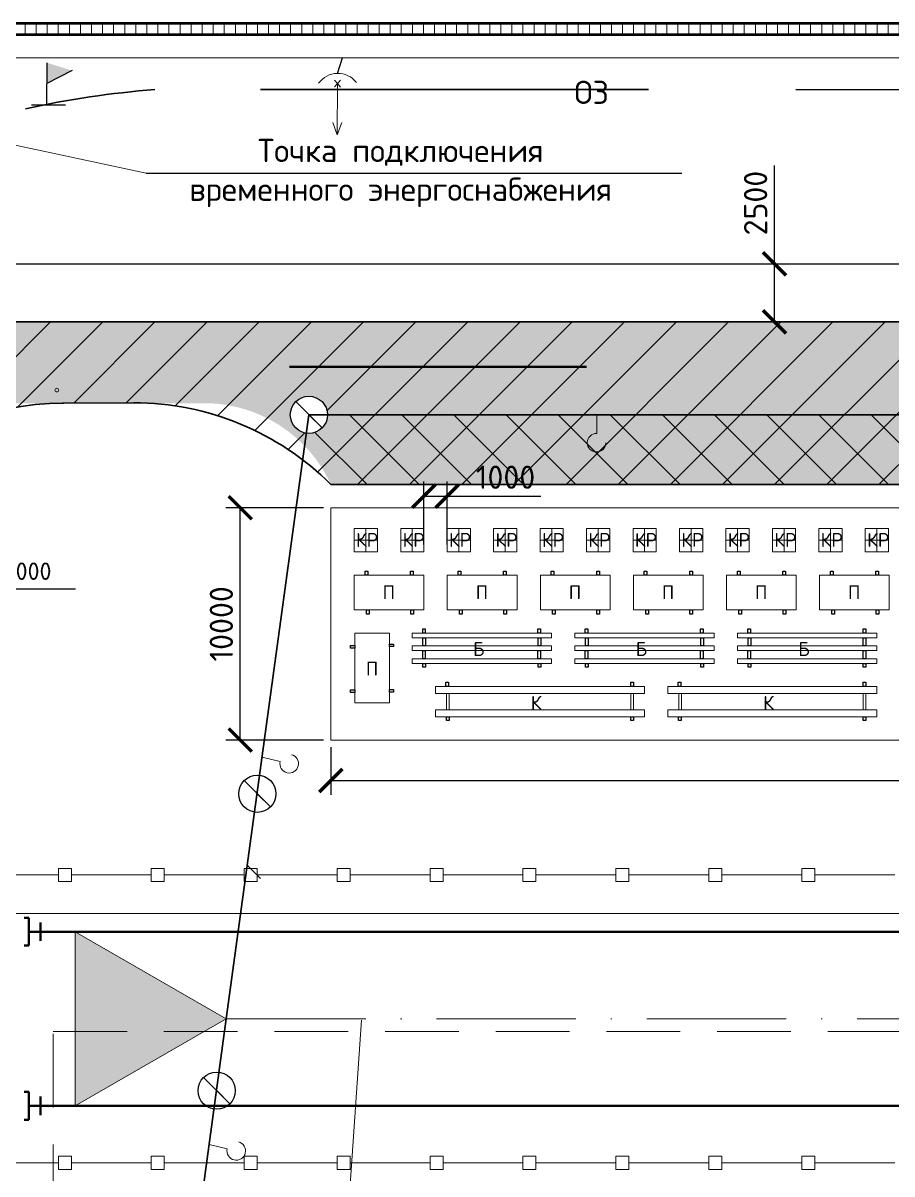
# Model space of a CAD drawing. Header units: millimetres. Extents: x -782 to 10910, y 3841 to 13237.
# Drawn here: x 977.2 to 1052, y 8483.7 to 8582.8 of the extents above; entities that cross this region are included whole.
import ezdxf

# ---------------------------------------------------------------- set-up
doc = ezdxf.new("R2010")
doc.units = ezdxf.units.MM
for name, pattern in [('ACAD_ISO10W100', [18, 12, -3, 0, -3]), ('DASHEDX2', [38.1, 25.4, -12.7]), ('штриховая2', [9.525, 6.35, -3.175])]:
    doc.linetypes.add(name, pattern=pattern)
for name, color, linetype, lineweight in [('!ОНенес!', 6, 'Continuous', 40), ('красный', 1, 'Continuous', 30), ('Тонкая 0.3', 140, 'Continuous', 25)]:
    doc.layers.add(name, color=color, linetype=linetype, lineweight=lineweight)
doc.layers.add('1', color=7, linetype='Continuous')
doc.styles.add('2.5', font='isocpeur.ttf', dxfattribs={"height": 2})
doc.styles.add('Isocpeur', font='isocpeur.ttf')
doc.dimstyles.new('М500 стройгенп', dxfattribs={"dimtxt": 2, "dimasz": 2, "dimexe": 1.25, "dimexo": 0.625, "dimtad": 1, "dimlfac": 500, "dimtxsty": '2.5', "dimblk": 'ARCHTICK', "dimcen": 2.5, "dimadec": 0, "dimazin": 0, "dimtfac": 1, "dimtmove": 0, "dimatfit": 3, "dimfxl": 1, "dimarcsym": 0})
pattern_1 = [(50, (1583.6516, 3876.2176), (4.5546167, -0.398477), [0.47625, -5.23875]), (355, (1583.6516, 3876.2176), (-0.8810855, 4.776421), [0.381, -4.1910146]), (100.45144, (1584.031, 3876.1844), (3.673531, 4.377944), [0.40475, -4.452256]), (46.1842, (1583.6516, 3877.4876), (6.776976, -1.051058), [0.714375, -7.858125]), (96.63556, (1584.216, 3877.4), (5.935103, 6.185653), [0.607126, -6.67839]), (351.18415, (1583.6516, 3877.4876), (5.935103, 6.185653), [0.571499, -6.286493]), (21, (1584.2866, 3877.17), (3.7903598, -2.55663), [0.47625, -5.23875]), (326, (1584.2866, 3877.17), (1.5450507, 4.604699), [0.381, -4.191]), (71.45144, (1584.6024, 3876.957), (5.3354105, 2.0480692), [0.40475, -4.4522484]), (37.5, (1583.6516, 3876.2176), (0.0772151, 2.11387597), [0, -4.1402, 0, -4.2545, 0, -4.206875]), (7.5, (1583.6516, 3876.2176), (1.6704916, 2.5045144), [0, -2.4257, 0, -4.04495, 0, -1.603375]), (327.5, (1582.2355, 3876.2176), (3.3897649, -0.1432186), [0, -1.5875, 0, -4.953, 0, -6.57225]), (317.5, (1581.6005, 3876.2176), (3.7032295, 0.6356623), [0, -2.06375, 0, -3.2893, 0, -4.66725])]

# ---------------------------------------------------------------- blocks, each defined once
blk = doc.blocks.new('_ArchTick')
at = {"color": 0, "linetype": 'ByBlock', "const_width": 0.15}
blk.add_lwpolyline([(-0.5, -0.5), (0.5, 0.5)], dxfattribs=at)
blk = doc.blocks.new('*D729')
at = {"color": 0, "lineweight": -2, "transparency": 16777216}
for p, q in [((1011.718, 8537.85), (1011.718, 8543.275)), ((1013.718, 8537.85), (1013.718, 8543.275)), ((1011.718, 8542.025), (1013.718, 8542.025)), ((1013.718, 8542.025), (1021.768, 8542.025))]:
    blk.add_line(p, q, dxfattribs=at)
at = {"layer": 'Defpoints', "color": 0, "lineweight": -3, "transparency": 16777216}
for p in [(1013.718, 8542.025), (1011.718, 8537.225), (1013.718, 8537.225)]:
    blk.add_point(p, dxfattribs=at)
at = {"color": 0, "lineweight": -2, "transparency": 16777216, "xscale": 2, "yscale": 2, "zscale": 2, "rotation": 180}
blk.add_blockref('_ArchTick', (1011.718, 8542.025), dxfattribs=at)
at = {"color": 0, "lineweight": -2, "transparency": 16777216, "xscale": 2, "yscale": 2, "zscale": 2}
blk.add_blockref('_ArchTick', (1013.718, 8542.025), dxfattribs=at)
at = {"color": 0, "lineweight": 20, "transparency": 16777216, "insert": (1018.743, 8543.65), "char_height": 2, "attachment_point": 5, "style": '2.5'}
blk.add_mtext('1000', dxfattribs=at)
blk = doc.blocks.new('*D733')
at = {"color": 0, "lineweight": -2, "transparency": 16777216}
for p, q in [((1003.08, 8541.025), (994.652, 8541.025)), ((995.902, 8521.025), (995.902, 8541.025)), ((1003.08, 8521.025), (994.652, 8521.025))]:
    blk.add_line(p, q, dxfattribs=at)
at = {"layer": 'Defpoints', "color": 0, "lineweight": -3, "transparency": 16777216}
for p in [(995.902, 8541.025), (1003.705, 8541.025), (1003.705, 8521.025)]:
    blk.add_point(p, dxfattribs=at)
at = {"color": 0, "lineweight": -2, "transparency": 16777216, "xscale": 2, "yscale": 2, "zscale": 2}
for p, rotation in [((995.902, 8541.025), 90), ((995.902, 8521.025), 270)]:
    blk.add_blockref('_ArchTick', p, dxfattribs=dict(at, rotation=rotation))
at = {"color": 0, "lineweight": 20, "transparency": 16777216, "insert": (994.277, 8531.025), "char_height": 2, "attachment_point": 5, "rotation": 90, "style": '2.5'}
blk.add_mtext('10000', dxfattribs=at)
blk = doc.blocks.new('*D734')
at = {"color": 0, "lineweight": -2, "transparency": 16777216}
for p, q in [((1003.705, 8520.4), (1003.705, 8516.296)), ((1185.705, 8520.4), (1185.705, 8516.296)), ((1003.705, 8517.546), (1185.705, 8517.546))]:
    blk.add_line(p, q, dxfattribs=at)
at = {"layer": 'Defpoints', "color": 0, "lineweight": -3, "transparency": 16777216}
for p in [(1003.705, 8521.025), (1185.705, 8521.025), (1185.705, 8517.546)]:
    blk.add_point(p, dxfattribs=at)
at = {"color": 0, "lineweight": -2, "transparency": 16777216, "xscale": 2, "yscale": 2, "zscale": 2, "rotation": 180}
blk.add_blockref('_ArchTick', (1003.705, 8517.546), dxfattribs=at)
at = {"color": 0, "lineweight": -2, "transparency": 16777216, "xscale": 2, "yscale": 2, "zscale": 2}
blk.add_blockref('_ArchTick', (1185.705, 8517.546), dxfattribs=at)
at = {"color": 0, "lineweight": 20, "transparency": 16777216, "insert": (1094.705, 8519.171), "char_height": 2, "attachment_point": 5, "style": '2.5'}
blk.add_mtext('91000', dxfattribs=at)
blk = doc.blocks.new('*D738')
at = {"color": 0, "lineweight": -2, "transparency": 16777216}
for p, q in [((1041.897, 8562.025), (1041.897, 8570.475)), ((1041.897, 8557.027), (1041.897, 8562.025)), ((1042.522, 8562.025), (1043.147, 8562.025)), ((1042.522, 8557.027), (1043.147, 8557.027))]:
    blk.add_line(p, q, dxfattribs=at)
at = {"layer": 'Defpoints', "color": 0, "lineweight": -3, "transparency": 16777216}
for p in [(1041.897, 8562.025), (1041.897, 8562.025), (1041.897, 8557.027)]:
    blk.add_point(p, dxfattribs=at)
at = {"color": 0, "lineweight": -2, "transparency": 16777216, "xscale": 2, "yscale": 2, "zscale": 2}
for p, rotation in [((1041.897, 8562.025), 90), ((1041.897, 8557.027), 270)]:
    blk.add_blockref('_ArchTick', p, dxfattribs=dict(at, rotation=rotation))
at = {"color": 0, "lineweight": 25, "transparency": 16777216, "insert": (1040.272, 8567.25), "char_height": 2, "attachment_point": 5, "rotation": 90, "style": '2.5'}
blk.add_mtext('2500', dxfattribs=at)

msp = doc.modelspace()

# ---------------------------------------------------------------- hatches: boundary and pattern name
at = {"layer": '!ОНенес!', "lineweight": 40}
h = msp.add_hatch(color=7, dxfattribs=at)
h.paths.add_polyline_path([(1019.978216, 8554.598869), (1019.978216, 8553.158988), (1025.707687, 8553.158988)])
h.paths.add_polyline_path([(1019.978216, 8553.158988), (1019.978216, 8551.719107), (1025.707687, 8553.158988)])
at = {"lineweight": 20}
h = msp.add_hatch(dxfattribs=at)
h.set_pattern_fill('ANSI31', color=256, scale=0.3, angle=45)
h.set_pattern_definition([(90, (-1240.9895, 5250.0148), (-0.9525, 2e-16), [])])
h.paths.add_polyline_path([(1270.298085, 8582.753886), (1269.298085, 8582.753886), (938.705448, 8582.753886), (939.705448, 8581.753886), (1269.298085, 8581.753886)])
h.paths.add_polyline_path([(1269.298085, 8309.810933), (939.705448, 8309.810933), (938.705448, 8308.810933), (1270.298085, 8308.810933)])
at = {"lineweight": 25}
h = msp.add_hatch(dxfattribs=at)
h.set_pattern_fill('AR-CONC', color=256, scale=0.025)
h.set_pattern_definition(pattern_1)
edge = h.paths.add_edge_path()
edge.add_line((1230.6479, 8563.025044), (1214.6479, 8563.025044))
edge.add_arc((1204.255595, 8569.025044), 12, 322.94344259, 330, ccw=False)
edge.add_line((1213.832088, 8561.793807), (1215.426368, 8550.025044))
edge.add_line((1215.426368, 8550.025044), (1220.273759, 8550.025044))
edge.add_line((1220.273759, 8550.025044), (1267.298085, 8550.025044))
edge.add_line((1267.298085, 8550.025044), (1267.298085, 8557.025044))
edge.add_line((1267.298085, 8557.025044), (1264.293823, 8557.025044))
edge.add_line((1264.293823, 8557.025044), (1241.040205, 8557.025044))
edge.add_arc((1241.040205, 8569.025044), 12, 210, 270, ccw=False)
edge = h.paths.add_edge_path()
edge.add_arc((1204.255595, 8569.025044), 12, 270, 322.94344259, ccw=False)
edge.add_line((1204.255595, 8557.025044), (974.907966, 8557.025044))
edge.add_line((974.907966, 8557.025044), (973.951005, 8550.025044))
edge.add_line((973.951005, 8550.025044), (992.796488, 8550.025044))
edge.add_arc((992.796488, 8538.024658), 12.000386, 43.87205531, 90, ccw=False)
edge.add_line((1001.447437, 8546.341529), (1001.597579, 8547.439792))
edge.add_arc((1001.814297, 8549.025044), 1.599997, 180, 262.21542913, ccw=False)
edge.add_arc((1001.814297, 8549.025044), 1.599997, 0, 180, ccw=False)
edge.add_line((1003.414294, 8549.025044), (1185.996602, 8549.025044))
edge.add_arc((1187.596599, 8549.025044), 1.599997, 0, 180, ccw=False)
edge.add_arc((1187.596599, 8549.025044), 1.599997, -83.51900907, 0, ccw=False)
edge.add_line((1187.777197, 8547.435272), (1188.095165, 8545.08807))
edge.add_arc((1197.862076, 8539.619132), 11.19383, 68.24656364, 150.75355209, ccw=False)
edge.add_line((1202.010657, 8550.015819), (1215.426368, 8550.025044))
edge.add_line((1215.426368, 8550.025044), (1213.832088, 8561.793807))
edge = h.paths.add_edge_path(flags=16)
edge.add_arc((980.114892, 8551.152602), 0.16, 0, 360)
h.paths.add_polyline_path([(1115.580242, 8548.427444), (1115.580242, 8555.027444), (1110.780242, 8555.027444), (1110.780242, 8548.427444)], flags=17)
h = msp.add_hatch(dxfattribs=at)
h.set_pattern_fill('ANSI31', color=256)
h.set_pattern_definition([(45, (1583.6516, 3876.2176), (-2.245064, 2.245064), [])])
h.paths.add_polyline_path([(1215.459891, 8340.025044), (1209.923205, 8340.025044), (1209.923205, 8333.025044), (1214.50293, 8333.025044)])
h.paths.add_polyline_path([(1187.812795, 8342.610368), (1188.126246, 8344.908848, -0.033531004), (1185.705448, 8347.025044), (1003.705448, 8347.025044, -0.033546474), (1001.28347, 8344.907949), (1001.597579, 8342.610296, -0.454591532), (1003.414294, 8341.025044), (1185.996602, 8341.025044, -0.454492205)])
h.paths.add_polyline_path([(1213.902884, 8561.271204), (1212.823408, 8561.378503, -0.097320235), (1204.652657, 8557.031615), (974.90797, 8557.025078), (973.812784, 8549.01398, -0.071737884), (980.589392, 8550.024763), (986.734885, 8550.054481, -0.164269753), (1001.28347, 8545.142139), (1001.597579, 8547.439792, -0.374956444), (1000.214299, 8549.025044, -1), (1003.414294, 8549.025044), (1185.996602, 8549.025044, -1), (1189.196596, 8549.025044, -0.381458001), (1187.777197, 8547.435272), (1188.095165, 8545.08807, -0.164703998), (1202.676011, 8550.025044), (1215.426368, 8550.025044)])
h.paths.add_polyline_path([(979.954892, 8551.152602, -1), (980.274891, 8551.152602, -1)], flags=16)
h.paths.add_polyline_path([(1187.777197, 8547.435272, -0.447745786), (1185.996602, 8549.025044), (1003.414294, 8549.025044, -0.454591532), (1001.597579, 8547.439792), (1001.28347, 8545.142139, -0.033546474), (1003.705448, 8543.025044), (1185.735368, 8543.025474, -0.032682346), (1188.095165, 8545.08807)])
h.paths.add_polyline_path([(1115.580242, 8548.427444), (1115.580242, 8555.027444), (1110.780242, 8555.027444), (1110.780242, 8548.427444)], flags=24)
h.paths.add_polyline_path([(1115.580242, 8541.078942), (1115.580242, 8547.678942), (1110.780242, 8547.678942), (1110.780242, 8541.078942)], flags=9)
h.paths.add_polyline_path([(1015.642602, 8541.350044), (1021.842602, 8541.350044), (1021.842602, 8546.150044), (1015.642602, 8546.150044)], flags=9)
at = {"lineweight": 20}
h = msp.add_hatch(dxfattribs=at)
h.set_pattern_fill('AR-CONC', color=256, scale=0.025)
h.paths.add_polyline_path([(1267.298085, 8340.025044), (1215.459891, 8340.025044), (1214.50293, 8333.025044), (1267.298085, 8333.025044)])
edge = h.paths.add_edge_path()
edge.add_line((1215.459891, 8340.025044), (1196.614408, 8340.025044))
edge.add_arc((1196.614408, 8352.02543), 12.000386, 223.86662461, 270, ccw=False)
edge.add_line((1187.962671, 8343.709379), (1187.812795, 8342.610368))
edge.add_arc((1187.596599, 8341.025044), 1.599997, 0, 82.23429528, ccw=False)
edge.add_arc((1187.596599, 8341.025044), 1.599997, -180, 0, ccw=False)
edge.add_line((1185.996602, 8341.025044), (1003.414294, 8341.025044))
edge.add_arc((1001.814297, 8341.025044), 1.599997, -180, 0, ccw=False)
edge.add_arc((1001.814297, 8341.025044), 1.599997, 97.78457087, 180, ccw=False)
edge.add_line((1001.597579, 8342.610296), (1001.447437, 8343.708559))
edge.add_arc((992.796488, 8352.02543), 12.000386, 270, 316.12794469, ccw=False)
edge.add_line((992.796488, 8340.025044), (973.951005, 8340.025044))
edge.add_line((973.951005, 8340.025044), (974.907966, 8333.025044))
edge.add_line((974.907966, 8333.025044), (1214.50293, 8333.025044))
edge.add_line((1214.50293, 8333.025044), (1215.459891, 8340.025044))
edge = h.paths.add_edge_path()
edge.add_arc((1196.614408, 8352.02543), 12.000386, 204.62550124, 223.86662461, ccw=False)
edge.add_line((1185.705448, 8347.025044), (1092.957698, 8347.025044))
edge.add_arc((1091.823806, 8347.417833), 1.199998, 199.10645728, 340.89354272, ccw=False)
edge.add_line((1090.689913, 8347.025044), (1003.705448, 8347.025044))
edge.add_arc((992.796488, 8352.02543), 12.000386, 316.12794469, 335.37449876, ccw=False)
edge.add_line((1001.447437, 8343.708559), (1001.597579, 8342.610296))
edge.add_arc((1001.814297, 8341.025044), 1.599997, 0, 97.78457087, ccw=False)
edge.add_line((1003.414294, 8341.025044), (1185.996602, 8341.025044))
edge.add_arc((1187.596599, 8341.025044), 1.599997, 82.23429528, 180, ccw=False)
edge.add_line((1187.812795, 8342.610368), (1187.962671, 8343.709379))
edge = h.paths.add_edge_path()
edge.add_line((1214.478098, 8557.025044), (974.907966, 8557.025044))
edge.add_line((974.907966, 8557.025044), (973.951005, 8550.025044))
edge.add_line((973.951005, 8550.025044), (992.796488, 8550.025044))
edge.add_arc((992.796488, 8538.024658), 12.000386, 43.87205531, 90, ccw=False)
edge.add_line((1001.447437, 8546.341529), (1001.597579, 8547.439792))
edge.add_arc((1001.814297, 8549.025044), 1.599997, 180, 262.21542913, ccw=False)
edge.add_arc((1001.814297, 8549.025044), 1.599997, 0, 180, ccw=False)
edge.add_line((1003.414294, 8549.025044), (1185.996602, 8549.025044))
edge.add_arc((1187.596599, 8549.025044), 1.599997, 0, 180, ccw=False)
edge.add_arc((1187.596599, 8549.025044), 1.599997, -83.51900907, 0, ccw=False)
edge.add_line((1187.777197, 8547.435272), (1188.095165, 8545.08807))
edge.add_arc((1247.536926, 8452.334262), 110.1662, 117.53133097, 122.65399107, ccw=False)
edge.add_line((1196.614408, 8550.025044), (1215.426368, 8550.025044))
edge.add_line((1215.426368, 8550.025044), (1214.478098, 8557.025044))
edge = h.paths.add_edge_path()
edge.add_line((974.907966, 8557.025044), (965.65707, 8557.025044))
edge.add_line((965.65707, 8557.025044), (965.661184, 8549.632475))
edge.add_arc((968.705448, 8538.025044), 12, 90, 104.69589657, ccw=False)
edge.add_line((968.705448, 8550.025044), (973.951005, 8550.025044))
edge.add_line((973.951005, 8550.025044), (974.907966, 8557.025044))
edge = h.paths.add_edge_path()
edge.add_line((1188.095165, 8545.08807), (1187.777197, 8547.435272))
edge.add_arc((1187.596599, 8549.025044), 1.599997, 180, 276.48099093, ccw=False)
edge.add_line((1185.996602, 8549.025044), (1003.414294, 8549.025044))
edge.add_arc((1001.814297, 8549.025044), 1.599997, -97.78457087, 0, ccw=False)
edge.add_line((1001.597579, 8547.439792), (1001.447437, 8546.341529))
edge.add_arc((992.796488, 8538.024658), 12.000386, 24.62550124, 43.87205531, ccw=False)
edge.add_line((1003.705448, 8543.025044), (1088.315317, 8543.025044))
edge.add_arc((1088.901294, 8541.977845), 1.199998, 60.7700888, 119.2299112, ccw=False)
edge.add_line((1089.487272, 8543.025044), (1185.705448, 8543.025044))
edge.add_arc((1187.845715, 8542.961438), 2.141212, 83.30987815, 178.29773268, ccw=False)
h.paths.add_polyline_path([(1089.653988, 8542.309809), (1092.893983, 8542.309809), (1092.893983, 8543.025044), (1089.653988, 8543.025044)])
h.paths.add_polyline_path([(1215.426368, 8550.025044), (1267.298085, 8550.025044), (1267.298085, 8557.025044), (1214.478098, 8557.025044)])
edge = h.paths.add_edge_path()
edge.add_arc((973.705448, 8533.025044), 24, 109.59180627, 180)
edge.add_line((949.705448, 8533.025044), (949.705448, 8357.025044))
edge.add_arc((973.705448, 8357.025044), 24, 180, 270)
edge.add_line((973.705448, 8333.025044), (974.907966, 8333.025044))
edge.add_line((974.907966, 8333.025044), (973.951005, 8340.025044))
edge.add_line((973.951005, 8340.025044), (968.705448, 8340.025044))
edge.add_arc((945.734885, 8329.054481), 25.455844, 25.52877937, 64.47122063)
edge.add_line((956.705448, 8352.025044), (956.705448, 8538.025044))
edge.add_arc((968.705448, 8538.025044), 12, 104.69589657, 180, ccw=False)
edge.add_line((965.661184, 8549.632475), (965.657844, 8555.635574))
at = {"lineweight": 25}
h = msp.add_hatch(dxfattribs=at)
h.set_pattern_fill('AR-CONC', color=256, scale=0.025)
h.set_pattern_definition(pattern_1)
h.paths.add_polyline_path([(1000.214299, 8341.025044, -0.374956444), (1001.597579, 8342.610296), (1001.447437, 8343.708559, -0.204033738), (992.796488, 8340.025044), (980.705448, 8340.025044, -0.072953131), (973.812784, 8341.036108), (974.907966, 8333.025044), (1208.423205, 8333.025044), (1208.423205, 8340.025044), (1196.614408, 8340.025044, -0.077886135), (1192.94311, 8340.600421), (1189.191574, 8340.89837, -0.96113778), (1185.996602, 8341.025044), (1003.414294, 8341.025044, -1)])
h.paths.add_polyline_path([(950.136838, 8425.091193), (956.736838, 8425.091193), (956.736838, 8429.891193), (950.136838, 8429.891193)], flags=24)
h.paths.add_polyline_path([(951.630448, 8355.923754), (958.230448, 8355.923754), (958.230448, 8360.723754), (951.630448, 8360.723754)], flags=24)
h.paths.add_polyline_path([(949.518486, 8477.061573), (953.20848, 8477.061573), (953.20848, 8481.381565), (949.518486, 8481.381565)], flags=9)
h.paths.add_polyline_path([(1115.580242, 8334.122644), (1115.580242, 8340.722644), (1110.780242, 8340.722644), (1110.780242, 8334.122644)], flags=24)
edge = h.paths.add_edge_path()
edge.add_arc((973.705448, 8533.025044), 24, 109.59160183, 180)
edge.add_line((949.705448, 8533.025044), (949.705448, 8357.025044))
edge.add_arc((973.705448, 8357.025044), 24, 180, 270)
edge.add_line((973.705448, 8333.025044), (974.907966, 8333.025044))
edge.add_line((974.907966, 8333.025044), (973.951005, 8340.025044))
edge.add_line((973.951005, 8340.025044), (973.812784, 8341.036108))
edge.add_arc((980.705448, 8364.025044), 24, 180, 253.30994122, ccw=False)
edge.add_line((956.705448, 8364.025044), (956.705448, 8538.025044))
edge.add_arc((968.705448, 8538.025044), 12, 104.69537151, 180, ccw=False)
edge.add_line((965.66129, 8549.632503), (965.657924, 8555.635603))
at = {"lineweight": 20}
h = msp.add_hatch(dxfattribs=at)
h.set_pattern_fill('ANSI31', color=256, angle=90)
h.set_pattern_definition([(135, (-1240.9895, 5250.015), (-2.245064, -2.245064), [])])
h.paths.add_polyline_path([(1003.705448, 8347.025044, -0.084176912), (1001.447437, 8343.708559), (1001.597579, 8342.610296, -0.454591532), (1003.414294, 8341.025044), (1185.996602, 8341.025044, -0.454492205), (1187.812795, 8342.610368), (1187.962671, 8343.709379, -0.084153049), (1185.705448, 8347.025044), (1092.957698, 8347.025044, -0.71189231), (1090.689913, 8347.025044)])
h.paths.add_polyline_path([(1003.414294, 8549.025044, -0.454591532), (1001.597579, 8547.439792), (1001.447437, 8546.341529, -0.084176912), (1003.705448, 8543.025044), (1088.315317, 8543.025044, -0.260759243), (1089.487272, 8543.025044), (1185.705448, 8543.025044, -0.083164554), (1187.930084, 8546.306674), (1187.777197, 8547.435272, -0.447745786), (1185.996602, 8549.025044)])
h.paths.add_polyline_path([(1089.656371, 8542.370197), (1095.056371, 8542.370197), (1095.056371, 8547.170197), (1089.656371, 8547.170197)], flags=9)
h.paths.add_polyline_path([(1223.361022, 8541.724112), (1228.361022, 8541.724112), (1228.361022, 8546.524112), (1223.361022, 8546.524112)], flags=9)
h = msp.add_hatch(color=256, dxfattribs=at)
h.dxf.hatch_style = 1
h.paths.add_polyline_path([(1207.70545, 8394.125044), (1196.612115, 8394.125044), (1194.705448, 8393.025044), (1207.70545, 8385.525044)])
h.paths.add_polyline_path([(1207.70545, 8400.525044), (1196.612115, 8394.125044), (1207.70545, 8394.125044)])
h.paths.add_polyline_path([(992.783527, 8392.778173), (992.488136, 8392.937586), (993.050572, 8393.97978), (992.798781, 8394.125044), (981.705446, 8394.125044), (981.705446, 8385.525044), (992.108073, 8391.526559)])
h.paths.add_polyline_path([(981.705446, 8400.525044), (981.705446, 8394.125044), (992.798781, 8394.125044)])
h.paths.add_polyline_path([(992.798781, 8495.925044), (981.705446, 8495.925044), (981.705446, 8489.525044)])
h.paths.add_polyline_path([(981.705446, 8504.525044), (981.705446, 8495.925044), (992.798781, 8495.925044), (994.705448, 8497.025044)])
h.paths.add_polyline_path([(1207.70545, 8495.925044), (1196.612115, 8495.925044), (1207.70545, 8489.525044)])
h.paths.add_polyline_path([(1207.70545, 8504.525044), (1196.464939, 8498.040135), (1196.398659, 8497.760933), (1196.725244, 8497.683405), (1196.344482, 8496.079448), (1196.612115, 8495.925044), (1207.70545, 8495.925044)])
at = {"layer": 'Тонкая 0.3', "ltscale": 5}
msp.add_hatch(color=7, dxfattribs=at).paths.add_polyline_path([(979.269202, 8579.331799), (979.255474, 8577.540612), (981.442624, 8578.653845)])

# ---------------------------------------------------------------- linework, layer by layer
at = {"layer": '!ОНенес!', "color": 7, "lineweight": 40}
msp.add_line((1000.157318, 8553.158988), (1025.707687, 8553.158988), dxfattribs=at)
at = {"lineweight": 50}
msp.add_line((938.705448, 8582.753886), (1269.298085, 8582.753886), dxfattribs=at)
at = {"color": 240, "lineweight": 20, "true_color": 0xed1f24}
for p, q in [((941.705448, 8579.753886), (1004.705448, 8579.753886)), ((1096.020813, 8579.753839), (941.705448, 8579.753839)), ((965.765638, 8506.094781), (1168.048256, 8506.094781))]:
    msp.add_line(p, q, dxfattribs=at)
at = {"color": 1, "lineweight": 25}
msp.add_line((1004.262506, 8578.419134), (1004.705448, 8579.753839), dxfattribs=at)
at = {"linetype": 'штриховая2', "lineweight": 30, "ltscale": 4}
for p, q in [((997.642138, 8577.025044), (1005.642138, 8577.025044)), ((1005.642138, 8577.025044), (1197.249347, 8576.984587)), ((957.088385, 8426.677888), (977.41542, 8575.366643))]:
    msp.add_line(p, q, dxfattribs=at)
at = {"lineweight": 20}
for p, q in [((987.802195, 8569.838734), (965.787626, 8574.526662)), ((1003.705448, 8541.025044), (1003.705448, 8531.025044)), ((1185.705448, 8541.025044), (1003.705448, 8541.025044)), ((1003.705448, 8541.025044), (1003.705448, 8531.025044)), ((1185.705448, 8541.025044), (1003.705448, 8541.025044)), ((1011.717608, 8535.225044), (1005.717608, 8535.225044)), ((1005.717608, 8535.225044), (1005.717608, 8532.225044)), ((1011.717608, 8532.225044), (1011.717608, 8535.225044)), ((1019.729769, 8535.225044), (1013.729769, 8535.225044)), ((1013.729769, 8535.225044), (1013.729769, 8532.225044)), ((1019.729769, 8532.225044), (1019.729769, 8535.225044)), ((1027.74193, 8535.225044), (1021.74193, 8535.225044)), ((1021.74193, 8535.225044), (1021.74193, 8532.225044)), ((1027.74193, 8532.225044), (1027.74193, 8535.225044)), ((1035.75409, 8535.225044), (1029.75409, 8535.225044)), ((1029.75409, 8535.225044), (1029.75409, 8532.225044)), ((1035.75409, 8532.225044), (1035.75409, 8535.225044)), ((1043.766251, 8535.225044), (1037.766251, 8535.225044)), ((1037.766251, 8535.225044), (1037.766251, 8532.225044)), ((1043.766251, 8532.225044), (1043.766251, 8535.225044)), ((1051.778411, 8535.225044), (1045.778411, 8535.225044)), ((1045.778411, 8535.225044), (1045.778411, 8532.225044)), ((1051.778411, 8532.225044), (1051.778411, 8535.225044)), ((1005.717608, 8532.225044), (1011.717608, 8532.225044)), ((1013.729769, 8532.225044), (1019.729769, 8532.225044)), ((1021.74193, 8532.225044), (1027.74193, 8532.225044)), ((1029.75409, 8532.225044), (1035.75409, 8532.225044)), ((1037.766251, 8532.225044), (1043.766251, 8532.225044)), ((1045.778411, 8532.225044), (1051.778411, 8532.225044)), ((1003.705448, 8531.025044), (1003.705448, 8521.025044)), ((1003.705448, 8531.025044), (1003.705448, 8521.025044)), ((1008.765887, 8530.225044), (1005.765887, 8530.225044)), ((1005.765887, 8530.225044), (1005.765887, 8524.225044)), ((1008.765887, 8524.225044), (1008.765887, 8530.225044)), ((1010.705448, 8530.225044), (1022.705448, 8530.225044)), ((1010.705448, 8529.810685), (1010.705448, 8530.225044)), ((1010.705448, 8530.225044), (1010.705448, 8529.825044)), ((1010.705448, 8529.825044), (1022.705448, 8529.825044)), ((1022.705448, 8530.225044), (1022.705448, 8529.825044)), ((1024.705448, 8530.225044), (1036.705448, 8530.225044)), ((1024.705448, 8529.810685), (1024.705448, 8530.225044)), ((1024.705448, 8530.225044), (1024.705448, 8529.825044)), ((1024.705448, 8529.825044), (1036.705448, 8529.825044)), ((1036.705448, 8530.225044), (1036.705448, 8529.825044)), ((1038.705448, 8530.225044), (1050.705448, 8530.225044)), ((1038.705448, 8529.810685), (1038.705448, 8530.225044)), ((1038.705448, 8530.225044), (1038.705448, 8529.825044)), ((1038.705448, 8529.825044), (1050.705448, 8529.825044)), ((1050.705448, 8530.225044), (1050.705448, 8529.825044)), ((1010.705448, 8528.725044), (1010.705448, 8529.125044)), ((1022.705448, 8529.125044), (1010.705448, 8529.125044)), ((1022.705448, 8528.725044), (1010.705448, 8528.725044)), ((1022.705448, 8529.125044), (1022.705448, 8528.725044)), ((1022.705448, 8528.725044), (1022.705448, 8529.125044)), ((1024.705448, 8528.725044), (1024.705448, 8529.125044)), ((1036.705448, 8529.125044), (1024.705448, 8529.125044)), ((1036.705448, 8528.725044), (1024.705448, 8528.725044)), ((1036.705448, 8529.125044), (1036.705448, 8528.725044)), ((1036.705448, 8528.725044), (1036.705448, 8529.125044)), ((1038.705448, 8528.725044), (1038.705448, 8529.125044)), ((1050.705448, 8529.125044), (1038.705448, 8529.125044)), ((1050.705448, 8528.725044), (1038.705448, 8528.725044)), ((1050.705448, 8529.125044), (1050.705448, 8528.725044)), ((1050.705448, 8528.725044), (1050.705448, 8529.125044)), ((1010.705448, 8527.625044), (1010.705448, 8528.025044)), ((1022.705448, 8528.025044), (1010.705448, 8528.025044)), ((1022.705448, 8527.625044), (1010.705448, 8527.625044)), ((1022.705448, 8528.025044), (1022.705448, 8527.625044)), ((1022.705448, 8527.625044), (1022.705448, 8528.025044)), ((1024.705448, 8527.625044), (1024.705448, 8528.025044)), ((1036.705448, 8528.025044), (1024.705448, 8528.025044)), ((1036.705448, 8527.625044), (1024.705448, 8527.625044)), ((1036.705448, 8528.025044), (1036.705448, 8527.625044)), ((1036.705448, 8527.625044), (1036.705448, 8528.025044)), ((1038.705448, 8527.625044), (1038.705448, 8528.025044)), ((1050.705448, 8528.025044), (1038.705448, 8528.025044)), ((1050.705448, 8527.625044), (1038.705448, 8527.625044)), ((1050.705448, 8528.025044), (1050.705448, 8527.625044)), ((1050.705448, 8527.625044), (1050.705448, 8528.025044)), ((1012.705448, 8525.625044), (1030.705448, 8525.625044)), ((1012.705448, 8525.025044), (1012.705448, 8525.625044)), ((1030.705448, 8525.625044), (1030.705448, 8525.025044)), ((1032.705448, 8525.625044), (1050.705448, 8525.625044)), ((1032.705448, 8525.025044), (1032.705448, 8525.625044)), ((1050.705448, 8525.625044), (1050.705448, 8525.025044)), ((1030.705448, 8525.025044), (1012.705448, 8525.025044)), ((1013.664288, 8525.025044), (1013.664288, 8523.625044)), ((1013.892125, 8525.025044), (1013.892125, 8523.625044)), ((1029.543749, 8525.025044), (1029.543749, 8523.625044)), ((1029.771587, 8525.025044), (1029.771587, 8523.625044)), ((1050.705448, 8525.025044), (1032.705448, 8525.025044)), ((1033.664288, 8525.025044), (1033.664288, 8523.625044)), ((1033.892125, 8525.025044), (1033.892125, 8523.625044)), ((1049.543749, 8525.025044), (1049.543749, 8523.625044)), ((1049.771587, 8525.025044), (1049.771587, 8523.625044)), ((1005.765887, 8524.225044), (1008.765887, 8524.225044)), ((1012.705448, 8523.625044), (1030.705448, 8523.625044)), ((1012.705448, 8523.025044), (1012.705448, 8523.625044)), ((1030.705448, 8523.625044), (1030.705448, 8523.025044)), ((1032.705448, 8523.625044), (1050.705448, 8523.625044)), ((1032.705448, 8523.025044), (1032.705448, 8523.625044)), ((1050.705448, 8523.625044), (1050.705448, 8523.025044)), ((1030.705448, 8523.025044), (1012.705448, 8523.025044)), ((1050.705448, 8523.025044), (1032.705448, 8523.025044)), ((1003.705448, 8521.025044), (1185.705448, 8521.025044)), ((1003.705448, 8521.025044), (1185.705448, 8521.025044)), ((973.365447, 8509.412988), (980.245435, 8509.412988)), ((981.365434, 8509.412988), (988.245422, 8509.412988)), ((989.36542, 8509.412988), (996.245409, 8509.412988)), ((997.365407, 8509.412988), (1004.245395, 8509.412988)), ((1005.365394, 8509.412988), (1012.245382, 8509.412988)), ((1013.36538, 8509.412988), (1020.245369, 8509.412988)), ((1021.365367, 8509.412988), (1028.245355, 8509.412988)), ((1029.365354, 8509.412988), (1036.245342, 8509.412988)), ((1037.36534, 8509.412988), (1044.245329, 8509.412988)), ((1045.365327, 8509.412988), (1052.245315, 8509.412988)), ((981.705446, 8503.725045), (981.705446, 8504.525044)), ((981.705446, 8489.525044), (981.705446, 8504.525044)), ((994.705448, 8497.025044), (981.705446, 8504.525044)), ((994.705448, 8497.025044), (981.705446, 8489.525044)), ((1002.812741, 8445.034839), (1006.342551, 8496.914897)), ((973.365447, 8484.625044), (980.245435, 8484.625044)), ((981.365434, 8484.625044), (988.245422, 8484.625044)), ((989.36542, 8484.625044), (996.245409, 8484.625044)), ((997.365407, 8484.625044), (1004.245395, 8484.625044)), ((1005.365394, 8484.625044), (1012.245382, 8484.625044)), ((1013.36538, 8484.625044), (1020.245369, 8484.625044)), ((1021.365367, 8484.625044), (1028.245355, 8484.625044)), ((1029.365354, 8484.625044), (1036.245342, 8484.625044)), ((1037.36534, 8484.625044), (1044.245329, 8484.625044)), ((1045.365327, 8484.625044), (1052.245315, 8484.625044))]:
    msp.add_line(p, q, dxfattribs=at)
at = {"color": 7, "lineweight": 25}
msp.add_line((987.802195, 8569.838734), (1033.915443, 8569.838734), dxfattribs=at)
at = {"color": 5, "lineweight": 25}
msp.add_line((944.705448, 8562.025044), (1063.509779, 8562.025044), dxfattribs=at)
at = {"lineweight": 30}
for p, q in [((973.705448, 8557.025044), (1204.652657, 8557.031615)), ((986.734885, 8550.054481), (980.589392, 8550.024763)), ((986.734885, 8550.054481), (986.734885, 8550.054481)), ((994.705448, 8497.025044), (1001.814297, 8549.025044)), ((1001.814297, 8549.025044), (1187.596599, 8549.025044)), ((1185.735368, 8543.025474), (1003.705448, 8543.025044)), ((987.662112, 8445.504258), (994.705448, 8497.025044))]:
    msp.add_line(p, q, dxfattribs=at)
at = {"lineweight": 25}
for p, q in [((1002.945665, 8547.893675), (1000.682928, 8550.156413)), ((1001.814297, 8549.025044), (1002.945665, 8547.893675)), ((972.799771, 8534.049156), (981.72837, 8534.049156)), ((998.504681, 8515.265886), (996.241943, 8517.528624)), ((997.373312, 8516.397255), (998.504681, 8515.265886)), ((996.524351, 8510.234838), (997.65572, 8509.103469)), ((995.010748, 8489.708366), (992.74801, 8491.971104)), ((993.879379, 8490.839735), (995.010748, 8489.708366))]:
    msp.add_line(p, q, dxfattribs=at)
at = {"lineweight": 13}
for p, q in [((1026.612692, 8549.025044), (1026.589656, 8547.425213)), ((1005.717608, 8539.225041), (1005.717608, 8537.225044)), ((1007.717605, 8539.225041), (1005.717608, 8539.225041)), ((1006.717607, 8537.225044), (1006.717607, 8539.225041)), ((1007.717605, 8537.225044), (1007.717605, 8539.225041)), ((1009.717605, 8539.225041), (1009.717605, 8537.225044)), ((1011.717602, 8539.225041), (1009.717605, 8539.225041)), ((1010.717603, 8537.225044), (1010.717603, 8539.225041)), ((1011.717602, 8537.225044), (1011.717602, 8539.225041)), ((1013.717602, 8539.225041), (1013.717602, 8537.225044)), ((1015.717598, 8539.225041), (1013.717602, 8539.225041)), ((1014.7176, 8537.225044), (1014.7176, 8539.225041)), ((1015.717598, 8537.225044), (1015.717598, 8539.225041)), ((1017.717598, 8539.225041), (1017.717598, 8537.225044)), ((1019.717595, 8539.225041), (1017.717598, 8539.225041)), ((1018.717597, 8537.225044), (1018.717597, 8539.225041)), ((1019.717595, 8537.225044), (1019.717595, 8539.225041)), ((1021.717595, 8539.225041), (1021.717595, 8537.225044)), ((1023.717592, 8539.225041), (1021.717595, 8539.225041)), ((1022.717593, 8537.225044), (1022.717593, 8539.225041)), ((1023.717592, 8537.225044), (1023.717592, 8539.225041)), ((1025.717592, 8539.225041), (1025.717592, 8537.225044)), ((1027.717588, 8539.225041), (1025.717592, 8539.225041)), ((1026.71759, 8537.225044), (1026.71759, 8539.225041)), ((1027.717588, 8537.225044), (1027.717588, 8539.225041)), ((1029.717588, 8539.225041), (1029.717588, 8537.225044)), ((1031.717585, 8539.225041), (1029.717588, 8539.225041)), ((1030.717587, 8537.225044), (1030.717587, 8539.225041)), ((1031.717585, 8537.225044), (1031.717585, 8539.225041)), ((1033.717585, 8539.225041), (1033.717585, 8537.225044)), ((1035.717582, 8539.225041), (1033.717585, 8539.225041)), ((1034.717583, 8537.225044), (1034.717583, 8539.225041)), ((1035.717582, 8537.225044), (1035.717582, 8539.225041)), ((1037.717582, 8539.225041), (1037.717582, 8537.225044)), ((1039.717578, 8539.225041), (1037.717582, 8539.225041)), ((1038.71758, 8537.225044), (1038.71758, 8539.225041)), ((1039.717578, 8537.225044), (1039.717578, 8539.225041)), ((1041.717578, 8539.225041), (1041.717578, 8537.225044)), ((1043.717575, 8539.225041), (1041.717578, 8539.225041)), ((1042.717577, 8537.225044), (1042.717577, 8539.225041)), ((1043.717575, 8537.225044), (1043.717575, 8539.225041)), ((1045.717575, 8539.225041), (1045.717575, 8537.225044)), ((1047.717572, 8539.225041), (1045.717575, 8539.225041)), ((1046.717573, 8537.225044), (1046.717573, 8539.225041)), ((1047.717572, 8537.225044), (1047.717572, 8539.225041)), ((1049.717572, 8539.225041), (1049.717572, 8537.225044)), ((1051.717568, 8539.225041), (1049.717572, 8539.225041)), ((1050.71757, 8537.225044), (1050.71757, 8539.225041)), ((1051.717568, 8537.225044), (1051.717568, 8539.225041)), ((1007.717605, 8538.225042), (1005.717608, 8538.225042)), ((1011.717602, 8538.225042), (1009.717605, 8538.225042)), ((1015.717598, 8538.225042), (1013.717602, 8538.225042)), ((1019.717595, 8538.225042), (1017.717598, 8538.225042)), ((1023.717592, 8538.225042), (1021.717595, 8538.225042)), ((1027.717588, 8538.225042), (1025.717592, 8538.225042)), ((1031.717585, 8538.225042), (1029.717588, 8538.225042)), ((1035.717582, 8538.225042), (1033.717585, 8538.225042)), ((1039.717578, 8538.225042), (1037.717582, 8538.225042)), ((1043.717575, 8538.225042), (1041.717578, 8538.225042)), ((1047.717572, 8538.225042), (1045.717575, 8538.225042)), ((1051.717568, 8538.225042), (1049.717572, 8538.225042)), ((1005.717608, 8537.225044), (1007.717605, 8537.225044)), ((1009.717605, 8537.225044), (1011.717602, 8537.225044)), ((1013.717602, 8537.225044), (1015.717598, 8537.225044)), ((1017.717598, 8537.225044), (1019.717595, 8537.225044)), ((1021.717595, 8537.225044), (1023.717592, 8537.225044)), ((1025.717592, 8537.225044), (1027.717588, 8537.225044)), ((1029.717588, 8537.225044), (1031.717585, 8537.225044)), ((1033.717585, 8537.225044), (1035.717582, 8537.225044)), ((1037.717582, 8537.225044), (1039.717578, 8537.225044)), ((1041.717578, 8537.225044), (1043.717575, 8537.225044)), ((1045.717575, 8537.225044), (1047.717572, 8537.225044)), ((1049.717572, 8537.225044), (1051.717568, 8537.225044)), ((997.783053, 8519.537191), (999.339857, 8519.167932)), ((981.365434, 8509.972987), (980.245435, 8509.972987)), ((980.245435, 8509.972987), (980.245435, 8508.852989)), ((981.365434, 8508.852989), (981.365434, 8509.972987)), ((989.36542, 8509.972987), (988.245422, 8509.972987)), ((988.245422, 8509.972987), (988.245422, 8508.852989)), ((989.36542, 8508.852989), (989.36542, 8509.972987)), ((997.365407, 8509.972987), (996.245409, 8509.972987)), ((996.245409, 8509.972987), (996.245409, 8508.852989)), ((997.365407, 8508.852989), (997.365407, 8509.972987)), ((1005.365394, 8509.972987), (1004.245395, 8509.972987)), ((1004.245395, 8509.972987), (1004.245395, 8508.852989)), ((1005.365394, 8508.852989), (1005.365394, 8509.972987)), ((1013.36538, 8509.972987), (1012.245382, 8509.972987)), ((1012.245382, 8509.972987), (1012.245382, 8508.852989)), ((1013.36538, 8508.852989), (1013.36538, 8509.972987)), ((1021.365367, 8509.972987), (1020.245369, 8509.972987)), ((1020.245369, 8509.972987), (1020.245369, 8508.852989)), ((1021.365367, 8508.852989), (1021.365367, 8509.972987)), ((1029.365354, 8509.972987), (1028.245355, 8509.972987)), ((1028.245355, 8509.972987), (1028.245355, 8508.852989)), ((1029.365354, 8508.852989), (1029.365354, 8509.972987)), ((1037.36534, 8509.972987), (1036.245342, 8509.972987)), ((1036.245342, 8509.972987), (1036.245342, 8508.852989)), ((1037.36534, 8508.852989), (1037.36534, 8509.972987)), ((1045.365327, 8509.972987), (1044.245329, 8509.972987)), ((1044.245329, 8509.972987), (1044.245329, 8508.852989)), ((1045.365327, 8508.852989), (1045.365327, 8509.972987)), ((980.245435, 8508.852989), (981.365434, 8508.852989)), ((988.245422, 8508.852989), (989.36542, 8508.852989)), ((996.245409, 8508.852989), (997.365407, 8508.852989)), ((1004.245395, 8508.852989), (1005.365394, 8508.852989)), ((1012.245382, 8508.852989), (1013.36538, 8508.852989)), ((1020.245369, 8508.852989), (1021.365367, 8508.852989)), ((1028.245355, 8508.852989), (1029.365354, 8508.852989)), ((1036.245342, 8508.852989), (1037.36534, 8508.852989)), ((1044.245329, 8508.852989), (1045.365327, 8508.852989)), ((993.226115, 8486.203981), (994.782919, 8485.834722)), ((981.365434, 8485.185043), (980.245435, 8485.185043)), ((980.245435, 8485.185043), (980.245435, 8484.065045)), ((981.365434, 8484.065045), (981.365434, 8485.185043)), ((989.36542, 8485.185043), (988.245422, 8485.185043)), ((988.245422, 8485.185043), (988.245422, 8484.065045)), ((989.36542, 8484.065045), (989.36542, 8485.185043)), ((997.365407, 8485.185043), (996.245409, 8485.185043)), ((996.245409, 8485.185043), (996.245409, 8484.065045)), ((997.365407, 8484.065045), (997.365407, 8485.185043)), ((1005.365394, 8485.185043), (1004.245395, 8485.185043)), ((1004.245395, 8485.185043), (1004.245395, 8484.065045)), ((1005.365394, 8484.065045), (1005.365394, 8485.185043)), ((1013.36538, 8485.185043), (1012.245382, 8485.185043)), ((1012.245382, 8485.185043), (1012.245382, 8484.065045)), ((1013.36538, 8484.065045), (1013.36538, 8485.185043)), ((1021.365367, 8485.185043), (1020.245369, 8485.185043)), ((1020.245369, 8485.185043), (1020.245369, 8484.065045)), ((1021.365367, 8484.065045), (1021.365367, 8485.185043)), ((1029.365354, 8485.185043), (1028.245355, 8485.185043)), ((1028.245355, 8485.185043), (1028.245355, 8484.065045)), ((1029.365354, 8484.065045), (1029.365354, 8485.185043)), ((1037.36534, 8485.185043), (1036.245342, 8485.185043)), ((1036.245342, 8485.185043), (1036.245342, 8484.065045)), ((1037.36534, 8484.065045), (1037.36534, 8485.185043)), ((1045.365327, 8485.185043), (1044.245329, 8485.185043)), ((1044.245329, 8485.185043), (1044.245329, 8484.065045)), ((1045.365327, 8484.065045), (1045.365327, 8485.185043)), ((980.245435, 8484.065045), (981.365434, 8484.065045)), ((988.245422, 8484.065045), (989.36542, 8484.065045)), ((996.245409, 8484.065045), (997.365407, 8484.065045)), ((1004.245395, 8484.065045), (1005.365394, 8484.065045)), ((1012.245382, 8484.065045), (1013.36538, 8484.065045)), ((1020.245369, 8484.065045), (1021.365367, 8484.065045)), ((1028.245355, 8484.065045), (1029.365354, 8484.065045)), ((1036.245342, 8484.065045), (1037.36534, 8484.065045)), ((1044.245329, 8484.065045), (1045.365327, 8484.065045))]:
    msp.add_line(p, q, dxfattribs=at)
at = {"lineweight": 40}
for p, q in [((977.305449, 8505.725042), (977.705448, 8505.725042)), ((977.705448, 8505.725042), (977.705448, 8503.325046)), ((978.705446, 8503.725045), (978.705446, 8505.325043)), ((994.705448, 8504.525044), (977.705448, 8504.525044)), ((994.705448, 8504.525044), (1194.705448, 8504.525044)), ((977.305449, 8503.325046), (977.705448, 8503.325046)), ((977.305449, 8490.725042), (977.705448, 8490.725042)), ((977.705448, 8490.725042), (977.705448, 8488.325046)), ((978.705446, 8488.725045), (978.705446, 8490.325043)), ((994.705448, 8489.525044), (977.705448, 8489.525044)), ((1194.705448, 8489.525044), (994.705448, 8489.525044)), ((977.305449, 8488.325046), (977.705448, 8488.325046))]:
    msp.add_line(p, q, dxfattribs=at)
at = {"linetype": 'ACAD_ISO10W100', "lineweight": 20}
msp.add_line((994.705448, 8497.025044), (1194.705448, 8497.025044), dxfattribs=at)
at = {"linetype": 'штриховая2', "lineweight": 20}
for p, q in [((979.805448, 8394.125044), (979.805448, 8495.925044)), ((979.805448, 8495.925044), (1195.605448, 8495.925044))]:
    msp.add_line(p, q, dxfattribs=at)
at = {"lineweight": 50}
msp.add_lwpolyline([(1269.298085, 8333.025044), (1269.298085, 8309.810933), (939.705448, 8309.810933), (939.705448, 8581.753886), (1269.298085, 8581.753886), (1269.298085, 8557.025044)], dxfattribs=at)
at = {"linetype": 'Continuous'}
for points in [[(1006.651469, 8535.558054), (1006.879307, 8535.558054), (1006.879307, 8535.225044), (1006.651469, 8535.225044)], [(1010.569436, 8535.558054), (1010.797273, 8535.558054), (1010.797273, 8535.225044), (1010.569436, 8535.225044)], [(1014.66363, 8535.558054), (1014.891467, 8535.558054), (1014.891467, 8535.225044), (1014.66363, 8535.225044)], [(1018.581597, 8535.558054), (1018.809434, 8535.558054), (1018.809434, 8535.225044), (1018.581597, 8535.225044)], [(1022.675791, 8535.558054), (1022.903628, 8535.558054), (1022.903628, 8535.225044), (1022.675791, 8535.225044)], [(1026.593757, 8535.558054), (1026.821595, 8535.558054), (1026.821595, 8535.225044), (1026.593757, 8535.225044)], [(1030.687951, 8535.558054), (1030.915789, 8535.558054), (1030.915789, 8535.225044), (1030.687951, 8535.225044)], [(1034.605918, 8535.558054), (1034.833755, 8535.558054), (1034.833755, 8535.225044), (1034.605918, 8535.225044)], [(1038.700112, 8535.558054), (1038.927949, 8535.558054), (1038.927949, 8535.225044), (1038.700112, 8535.225044)], [(1042.618078, 8535.558054), (1042.845916, 8535.558054), (1042.845916, 8535.225044), (1042.618078, 8535.225044)], [(1046.712272, 8535.558054), (1046.94011, 8535.558054), (1046.94011, 8535.225044), (1046.712272, 8535.225044)], [(1050.630239, 8535.558054), (1050.858076, 8535.558054), (1050.858076, 8535.225044), (1050.630239, 8535.225044)], [(1006.773053, 8532.225044), (1007.000891, 8532.225044), (1007.000891, 8531.855563), (1006.773053, 8531.855563)], [(1010.585694, 8532.225044), (1010.813531, 8532.225044), (1010.813531, 8531.855563), (1010.585694, 8531.855563)], [(1014.785214, 8532.225044), (1015.013051, 8532.225044), (1015.013051, 8531.855563), (1014.785214, 8531.855563)], [(1018.597854, 8532.225044), (1018.825692, 8532.225044), (1018.825692, 8531.855563), (1018.597854, 8531.855563)], [(1022.797374, 8532.225044), (1023.025212, 8532.225044), (1023.025212, 8531.855563), (1022.797374, 8531.855563)], [(1026.610015, 8532.225044), (1026.837852, 8532.225044), (1026.837852, 8531.855563), (1026.610015, 8531.855563)], [(1030.809535, 8532.225044), (1031.037372, 8532.225044), (1031.037372, 8531.855563), (1030.809535, 8531.855563)], [(1034.622176, 8532.225044), (1034.850013, 8532.225044), (1034.850013, 8531.855563), (1034.622176, 8531.855563)], [(1038.821696, 8532.225044), (1039.049533, 8532.225044), (1039.049533, 8531.855563), (1038.821696, 8531.855563)], [(1042.634336, 8532.225044), (1042.862174, 8532.225044), (1042.862174, 8531.855563), (1042.634336, 8531.855563)], [(1046.833856, 8532.225044), (1047.061694, 8532.225044), (1047.061694, 8531.855563), (1046.833856, 8531.855563)], [(1050.646497, 8532.225044), (1050.874334, 8532.225044), (1050.874334, 8531.855563), (1050.646497, 8531.855563)], [(1011.837363, 8530.225044), (1011.609525, 8530.225044), (1011.609525, 8530.594525), (1011.837363, 8530.594525)], [(1021.755329, 8530.225044), (1021.527492, 8530.225044), (1021.527492, 8530.594525), (1021.755329, 8530.594525)], [(1025.837363, 8530.225044), (1025.609525, 8530.225044), (1025.609525, 8530.594525), (1025.837363, 8530.594525)], [(1035.755329, 8530.225044), (1035.527492, 8530.225044), (1035.527492, 8530.594525), (1035.755329, 8530.594525)], [(1039.837363, 8530.225044), (1039.609525, 8530.225044), (1039.609525, 8530.594525), (1039.837363, 8530.594525)], [(1049.755329, 8530.225044), (1049.527492, 8530.225044), (1049.527492, 8530.594525), (1049.755329, 8530.594525)], [(1011.85362, 8529.125044), (1011.625783, 8529.125044), (1011.625783, 8529.825044), (1011.85362, 8529.825044)], [(1021.771587, 8529.125044), (1021.543749, 8529.125044), (1021.543749, 8529.825044), (1021.771587, 8529.825044)], [(1025.85362, 8529.125044), (1025.625783, 8529.125044), (1025.625783, 8529.825044), (1025.85362, 8529.825044)], [(1035.771587, 8529.125044), (1035.543749, 8529.125044), (1035.543749, 8529.825044), (1035.771587, 8529.825044)], [(1039.85362, 8529.125044), (1039.625783, 8529.125044), (1039.625783, 8529.825044), (1039.85362, 8529.825044)], [(1049.771587, 8529.125044), (1049.543749, 8529.125044), (1049.543749, 8529.825044), (1049.771587, 8529.825044)], [(1005.765887, 8529.169599), (1005.765887, 8528.941762), (1005.396406, 8528.941762), (1005.396406, 8529.169599)], [(1009.098896, 8529.291183), (1009.098896, 8529.063346), (1008.765887, 8529.063346), (1008.765887, 8529.291183)], [(1011.837363, 8528.025044), (1011.609525, 8528.025044), (1011.609525, 8528.725044), (1011.837363, 8528.725044)], [(1021.755329, 8528.025044), (1021.527492, 8528.025044), (1021.527492, 8528.725044), (1021.755329, 8528.725044)], [(1025.837363, 8528.025044), (1025.609525, 8528.025044), (1025.609525, 8528.725044), (1025.837363, 8528.725044)], [(1035.755329, 8528.025044), (1035.527492, 8528.025044), (1035.527492, 8528.725044), (1035.755329, 8528.725044)], [(1039.837363, 8528.025044), (1039.609525, 8528.025044), (1039.609525, 8528.725044), (1039.837363, 8528.725044)], [(1049.755329, 8528.025044), (1049.527492, 8528.025044), (1049.527492, 8528.725044), (1049.755329, 8528.725044)], [(1011.85362, 8527.292034), (1011.625783, 8527.292034), (1011.625783, 8527.625044), (1011.85362, 8527.625044)], [(1021.771587, 8527.292034), (1021.543749, 8527.292034), (1021.543749, 8527.625044), (1021.771587, 8527.625044)], [(1025.85362, 8527.292034), (1025.625783, 8527.292034), (1025.625783, 8527.625044), (1025.85362, 8527.625044)], [(1035.771587, 8527.292034), (1035.543749, 8527.292034), (1035.543749, 8527.625044), (1035.771587, 8527.625044)], [(1039.85362, 8527.292034), (1039.625783, 8527.292034), (1039.625783, 8527.625044), (1039.85362, 8527.625044)], [(1049.771587, 8527.292034), (1049.543749, 8527.292034), (1049.543749, 8527.625044), (1049.771587, 8527.625044)], [(1013.837363, 8525.625044), (1013.609525, 8525.625044), (1013.609525, 8525.994525), (1013.837363, 8525.994525)], [(1029.755329, 8525.625044), (1029.527492, 8525.625044), (1029.527492, 8525.994525), (1029.755329, 8525.994525)], [(1033.837363, 8525.625044), (1033.609525, 8525.625044), (1033.609525, 8525.994525), (1033.837363, 8525.994525)], [(1049.755329, 8525.625044), (1049.527492, 8525.625044), (1049.527492, 8525.994525), (1049.755329, 8525.994525)], [(1005.765887, 8525.356959), (1005.765887, 8525.129121), (1005.396406, 8525.129121), (1005.396406, 8525.356959)], [(1009.098896, 8525.373216), (1009.098896, 8525.145379), (1008.765887, 8525.145379), (1008.765887, 8525.373216)], [(1013.892125, 8522.692034), (1013.664288, 8522.692034), (1013.664288, 8523.025044), (1013.892125, 8523.025044)], [(1029.771587, 8522.692034), (1029.543749, 8522.692034), (1029.543749, 8523.025044), (1029.771587, 8523.025044)], [(1033.85362, 8522.692034), (1033.625783, 8522.692034), (1033.625783, 8523.025044), (1033.85362, 8523.025044)], [(1049.771587, 8522.692034), (1049.543749, 8522.692034), (1049.543749, 8523.025044), (1049.771587, 8523.025044)]]:
    msp.add_lwpolyline(points, close=True, dxfattribs=at)
at = {"color": 7, "lineweight": 20}
msp.add_circle((980.114892, 8551.152602), 0.16, dxfattribs=at)
at = {"lineweight": 25}
for centre in [(1001.814297, 8549.025044), (997.373312, 8516.397255), (993.879379, 8490.839735)]:
    msp.add_circle(centre, 1.599997, dxfattribs=at)
at = {"linetype": 'штриховая2', "lineweight": 30, "ltscale": 4}
msp.add_arc((994.738204, 8497.264651), 80, 94.43558312, 102.50558607, dxfattribs=at)
at = {"lineweight": 30}
for centre, start, end in [((980.705448, 8526.025044), 90, 180), ((986.734885, 8526.054481), 45, 90)]:
    msp.add_arc(centre, 24, start, end, dxfattribs=at)
at = {"lineweight": 13}
for centre, start, end in [((1026.578138, 8546.625297), 89.17507218, 359.17507218), ((1000.118259, 8518.983302), 166.65656931, 76.65656931), ((995.561321, 8485.650093), 166.65656931, 76.65656931)]:
    msp.add_arc(centre, 0.799999, start, end, dxfattribs=at)
at = {"layer": 'красный', "color": 1, "lineweight": 20}
for p, q in [((1004.274822, 8577.54214), (1004.006433, 8577.248293)), ((1004.274822, 8577.54214), (1004.01122, 8577.840289)), ((1004.274822, 8577.54214), (1004.239165, 8573.132291)), ((1004.274822, 8577.54214), (1004.543212, 8577.835987)), ((1004.274822, 8577.54214), (1004.538425, 8577.243991)), ((1004.239165, 8573.132291), (1003.873242, 8574.191247)), ((1004.65058, 8574.184961), (1004.239165, 8573.132291))]:
    msp.add_line(p, q, dxfattribs=at)
msp.add_arc((1004.302399, 8576.400461), 2.019068, 37.53861683, 144.72563763, dxfattribs=at)
at = {"layer": 'Тонкая 0.3', "color": 7, "ltscale": 5}
for p, q in [((979.241746, 8575.749425), (979.269202, 8579.331799)), ((981.442624, 8578.653845), (979.255474, 8577.540612)), ((977.923951, 8575.719322), (980.858887, 8575.696829))]:
    msp.add_line(p, q, dxfattribs=at)

# ---------------------------------------------------------------- texts
at = {"color": 7, "linetype": 'DASHEDX2', "lineweight": 20, "insert": (1009.713645, 8569.838734), "char_height": 2, "width": 44.83939673, "attachment_point": 5, "style": 'Isocpeur'}
msp.add_mtext('\\pxqc;Точка подключения \\Pвременного энергоснабжения', dxfattribs=at)
at = {"layer": '1', "width": 335.51997649, "style": 'Isocpeur'}
for s, insert, char_height, attachment_point in [('ОЗ', (1024.672442, 8577.786904), 2, 1), ('КР', (1005.875842, 8537.647362), 1.199998, 7), ('КР', (1009.875839, 8537.647362), 1.199998, 7), ('КР', (1013.875835, 8537.647362), 1.199998, 7), ('КР', (1017.875832, 8537.647362), 1.199998, 7), ('КР', (1021.875829, 8537.647362), 1.199998, 7), ('КР', (1025.875825, 8537.647362), 1.199998, 7), ('КР', (1029.875822, 8537.647362), 1.199998, 7), ('КР', (1033.875819, 8537.647362), 1.199998, 7), ('КР', (1037.875815, 8537.647362), 1.199998, 7), ('КР', (1041.875812, 8537.647362), 1.199998, 7), ('КР', (1045.875809, 8537.647362), 1.199998, 7), ('КР', (1049.875805, 8537.647362), 1.199998, 7), ('\\A1;R12000', (979.652398, 8534.807394), 1.4999975, 9), ('П', (1008.166937, 8533.148114), 1.199998, 7), ('П', (1016.179098, 8533.148114), 1.199998, 7), ('П', (1024.191258, 8533.148114), 1.199998, 7), ('П', (1032.203419, 8533.148114), 1.199998, 7), ('П', (1040.21558, 8533.148114), 1.199998, 7), ('П', (1048.22774, 8533.148114), 1.199998, 7), ('Б', (1015.948007, 8528.260659), 1.199998, 7), ('Б', (1029.948007, 8528.260659), 1.199998, 7), ('Б', (1043.948007, 8528.260659), 1.199998, 7), ('П', (1006.720058, 8526.569309), 1.199998, 7), ('К', (1020.919082, 8523.625044), 1.199998, 7), ('К', (1040.919082, 8523.625044), 1.199998, 7)]:
    msp.add_mtext(s, dxfattribs=dict(at, insert=insert, char_height=char_height, attachment_point=attachment_point))

# ---------------------------------------------------------------- dimensions: what is measured, and where the dimension line sits
at = {"lineweight": 25}
dim = msp.add_linear_dim(base=(1041.897473, 8562.025044), p1=(1041.897473, 8557.026984), p2=(1041.897473, 8562.025044), angle=90, text='2500', dimstyle='М500 стройгенп', dxfattribs=at)
dim.commit()
dim.dimension.update_dxf_attribs({"geometry": '*D738', "text_midpoint": (1040.272473, 8567.250044)})
at = {"lineweight": 20}
for base, p1, p2, picture, middle in [((1013.717602, 8542.025044), (1011.717602, 8537.225044), (1013.717602, 8537.225044), '*D729', (1018.742602, 8543.650044)), ((1185.705448, 8517.545991), (1003.705448, 8521.025044), (1185.705448, 8521.025044), '*D734', (1094.705448, 8519.170991))]:
    dim = msp.add_linear_dim(base=base, p1=p1, p2=p2, dimstyle='М500 стройгенп', dxfattribs=at)
    dim.commit()
    dim.dimension.update_dxf_attribs({"geometry": picture, "text_midpoint": middle})
dim = msp.add_linear_dim(base=(995.901502, 8541.025044), p1=(1003.705448, 8521.025044), p2=(1003.705448, 8541.025044), angle=90, dimstyle='М500 стройгенп', dxfattribs=at)
dim.commit()
dim.dimension.update_dxf_attribs({"geometry": '*D733', "text_midpoint": (994.276502, 8531.025044)})

doc.saveas('drawing.dxf')
